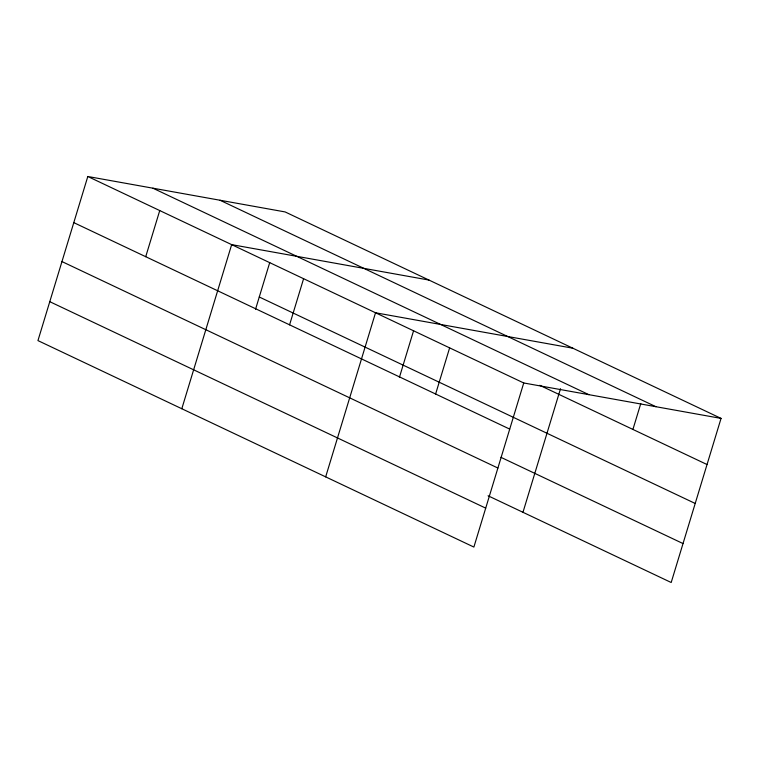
<?xml version="1.0" encoding="UTF-8"?>
<svg xmlns="http://www.w3.org/2000/svg" width="759" height="759" viewBox="0 0 759 759"><rect width="100%" height="100%" fill="white"/><g stroke="black" fill="none" stroke-linecap="round" stroke-linejoin="round"><path stroke-width="1.14" d="M87.807 176.496L37.95 340.601L473.882 547.068L523.738 382.972L87.807 176.496L285.118 211.932L721.05 418.399L671.193 582.504L488.065 495.769M145.719 256.703L159.741 210.566M181.809 408.74L231.666 244.635L428.977 280.062M255.546 309.245L269.749 262.519M289.577 324.843L303.6 278.705M325.668 476.87L375.525 312.774L572.836 348.201M399.405 377.384L413.608 330.649M435.619 394.006L449.632 347.869M522.97 512.297L560.521 388.712M632.921 429.433L640.786 403.551M523.738 382.972L721.05 418.399M220.006 200.234L655.937 406.71M152.92 188.194L588.851 394.661M539.772 385.316L707.037 464.536M259.274 296.997L695.206 503.464M73.794 222.634L509.725 429.11M500.949 457.335L683.024 543.567M61.963 261.57L497.895 468.037M49.781 301.674L485.713 508.141"/></g></svg>
